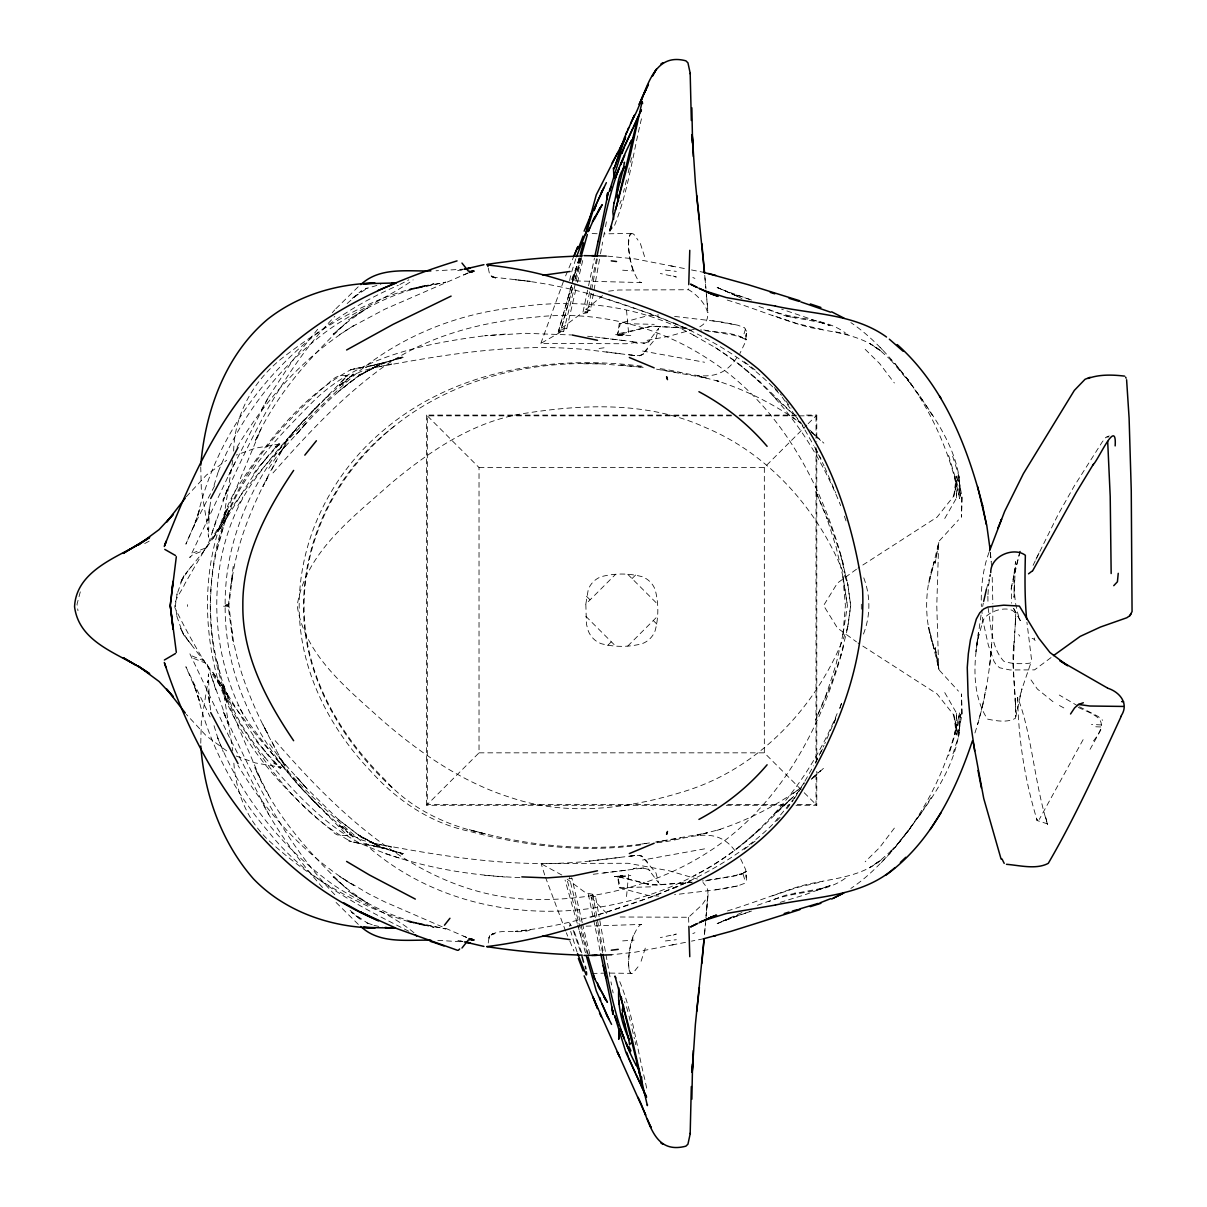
<?xml version="1.0" encoding="UTF-8"?>
<svg xmlns="http://www.w3.org/2000/svg" width="1207" height="1207" viewBox="0 0 1207 1207"><rect width="100%" height="100%" fill="white"/><g stroke="black" fill="none" stroke-linecap="round" stroke-linejoin="round"><path stroke-width="0.75" stroke-dasharray="5 3.75" d="M187.402 604.677L187.402 606.427M987.869 596.243L987.99 604.3M1015.977 712.99L1015.856 709.942L1015.796 716.656L1021.922 688.82L1021.65 689.831L1031.05 662.356M992.848 607.302C993.044 650.241 988.08 693.482 974.471 734.354M944.749 692.607L956.668 713.367L956.321 735.003L953.771 714.529L958.177 735.47L953.711 714.936L937.1 693.965L857.936 642.924M961.979 496.922L961.511 517.184L961.979 496.922L958.267 476.554L960.244 496.318C961.904 451.026 931.864 413.729 907.211 378.636C890.706 357.921 872.963 337.522 850.86 322.601M699.758 326.81C718.059 316.747 700.679 296.65 688.593 289.74L688.759 284.279M200.739 466.898L201.313 488.835L208.026 529.782L207.906 528.455L208.419 537.16L209.505 506.653L208.011 520.368L210.893 499.472M708.087 894.508L706.125 915.826L708.011 891.113L706.925 887.537L703.002 882.468M1015.585 619.795L1015.721 616.324M861.33 609.203L861.33 601.901M961.979 714.167L961.511 693.919L961.979 714.167L958.267 734.535L960.244 714.785C960.983 766.852 924.351 809.022 894.447 848.159C881.321 862.975 867.456 877.474 850.86 888.427M1013.789 645.941L1014.106 641.415C1010.712 667.018 1016.43 692.758 1015.479 718.24C1007.664 722.887 996.137 720.956 987.492 719.085C971.288 694.432 973.461 659.837 979.299 631.744M1015.359 623.793L1015.675 618.406M960.244 714.785L958.992 734.912L952.67 754.843M1015.434 622.39L1014.725 632.423M987.975 594.613L988.669 584.354M1014.408 636.858L1014.574 634.535M585.833 604.088L588.262 589.514A22.103 22.103 0 0 1 601.011 576.765C614.333 573.129 629.028 573.129 642.35 576.765A22.103 22.103 0 0 1 655.099 589.514C658.735 602.836 658.735 617.546 655.099 630.869A22.103 22.103 0 0 1 642.35 643.618C629.028 647.254 614.333 647.254 601.011 643.618A22.103 22.103 0 0 1 588.262 630.869L586.436 624.185L585.833 604.088L615.57 574.336M705.944 918.029L707.74 896.333L702.353 904.556L688.593 917.26L618.527 916.988M842.984 634.263L845.383 605.552L842.742 575L847.405 605.552L842.742 636.089L842.984 634.263L836.029 664.378L826.539 693.934M488.277 942.984C488.639 923.898 519.523 935.802 530.386 929.737L515.223 931.366C576.252 925.211 634.927 904.556 691.008 880.582L653.772 896.228L590.691 917.32M705.808 919.447L704.375 935.817L705.476 923.385M956.668 713.367L954.797 734.399L959.595 712.598C948.385 769.312 920.805 822.706 880.069 863.835M626.539 896.56L628.575 874.441M989.71 665.645L991.686 644.463M740.615 858.856L745.73 869.734L746.409 879.963L744.523 883.388L737.658 885.923L721.379 889.182L674.592 894.689M233.66 451.056C234.49 413.171 254.707 378.757 284.656 356.216C326.539 324.14 373.657 296.198 425.845 285.41L408.856 289.318M745.458 329.058L743.15 336.723M674.592 316.415L721.379 321.922L737.658 325.181L744.523 327.716L746.409 331.125L745.73 341.37L739.861 353.53M981.05 615.012L975.95 651.599L977.444 640.132L977.232 641.505L982.287 623.038M976.885 644.357L978.304 632.906M232.74 460.214L223.265 520.805L213.805 537.311L205.492 549.019L185.803 573.536L191.144 566.762M745.986 336.27L746.379 333.268L745.79 337.613L746.017 335.953M826.991 692.501L815.6 720.036L830.808 685.229L840.419 656.88L847.752 627.489L850.709 605.552L847.752 583.6L840.419 554.209L830.808 525.86L815.6 491.053L826.991 518.603L826.539 517.169L836.029 546.711L842.984 576.825L847.405 605.552M1093.482 740.932C1109.927 719.945 1098.506 716.49 1078.273 707.453M231.246 583.494L232.559 575.875L228.892 605.552L232.559 635.229L231.246 627.595M988.669 584.897L990.283 574.849M233.223 566.355L228.229 606.201L233.223 644.749M591.053 293.407L587.568 312.688L582.951 312.236L590.389 310.274L599.849 257.378M591.732 289.71L597.54 257.8M600.482 253.877L602.625 242.094M603.545 237.025L604.828 230.16M982.664 606.472L983.313 603.093M1013.729 608.6L1020.247 620.473C1015.027 607.996 1014.257 593.904 1014.152 580.522L1014.001 597.359L1015.555 561.602L1013.865 575.135L1020.519 549.441L1011.24 588.292L1011.557 603.183M605.461 226.735L606.699 220.368M982.558 705.748L986.375 686.511M1011.24 588.292L1014.861 569.976M232.347 577.218C239.982 527.58 263.171 482.619 288.232 439.77M641.46 118.799C632.875 154.27 628.153 191.536 614.574 225.377M590.389 310.274L585.968 309.49L589.755 291.219M590.132 289.393L596.65 257.936M228.561 512.824C204.511 571.771 204.511 639.318 228.561 698.265M582.996 312.115L588.201 287.447M588.563 285.742L594.463 258.162M630.552 162.296L631.548 157.8M628.183 172.782L629.556 166.792M581.457 258.751L563.699 331.276L558.962 330.477L566.732 328.757L576.207 287.93M577.489 282.423L583.434 257.604M626.493 180.009L623.461 192.351M840.419 656.88L841.023 654.496M863.458 634.052C870.669 615.51 870.669 595.594 863.458 577.037M645.292 948.144L640.374 963.488M982.604 705.476L977.579 724.562M1019.824 696.846L1021.922 688.82M986.436 589.257L989.197 578.968M80.296 591.852L77.007 604.345L77.972 610.697M579.149 257.891L572.827 280.869M572.737 287.417L561.632 328.153L566.732 328.757M580.612 258.585L574.215 281.985M847.374 628.832L850.709 605.552L847.374 582.257M636.21 342.456L626.071 343.754L540.857 343.392L560.033 332.423L572.661 287.447M961.557 712.673L948.581 755.778M572.571 281.819L576.539 267.607L572.525 281.955M560.033 332.423L558.283 331.955L572.359 282.529M573.069 280.009L579.36 257.483M558.283 331.955L571.56 285.395M568.18 297.541L571.484 285.833M575.271 278.425L581.201 257.77M571.696 271.907L575.935 258.343M843.648 645.956C822.239 727.021 779.586 807.136 706.925 852.896C655.673 885.5 594.613 900.754 534.113 899.487C424.291 897.374 340.344 816.309 273.023 738.201M217.245 549.366L223.899 525.437M216.264 519.885L211.572 534.263M214.031 485.395L218.12 472.073L217.547 473.521C239.665 417.562 277.987 367.833 326.086 331.714C353.229 311.421 385.712 299.396 413.156 279.888M579.722 258.132L571.062 281.186M580.356 258.811L571.68 280.522M630.778 335.561L614.438 334.55L617.516 334.837L619.312 323.34L647.224 315.857L658.75 314.952M540.857 343.392L564.167 279.421M848.008 626.131C822.254 700.06 763.91 765.479 688.292 790.163C631.729 808.252 568.904 817.245 511.436 797.782C462.749 782.574 420.081 753.213 381.91 720.036C347.043 688.292 304.39 655.024 297.194 605.552C305.643 552.067 353.093 517.396 391.008 483.358C430.477 450.483 475.136 420.036 527.233 412.99C586.587 403.847 649.683 401.976 705.522 427.565C772.963 455.597 824.17 516.943 848.008 584.973M839.816 708.388L842.094 701.78M687.009 328.093L652.474 326.026L617.516 334.837L620.353 323.536L654.239 324.351M839.8 708.102L842.079 701.508M621.288 200.241L619.779 204.058M227.655 515.057C244.523 471.62 277.821 437.175 310.063 404.601C355.371 357.423 422.435 343.799 484.716 335.757M633.373 935.334L630.688 943.874L628.47 957.589L628.726 968.859L630.461 973.204L628.998 969.417L628.5 962.145L629.933 948.34L633.811 934.957L637.341 928.017L640.54 924.456L582.468 926.297M595.323 917.607L591.264 897.239L595.579 896.726L599.125 916.566M989.061 552.248C982.649 569.538 980.778 588.201 981.366 606.533M659.822 327.308L660.199 326.282M1032.106 638.367L1034.082 639.107L1034.505 638.005M182.227 579.375L176.72 595.202L177.112 593.769L175.377 605.552L177.112 617.32L176.72 615.902L182.227 631.729M833.871 723.521L835.847 718.467M835.787 718.165L824.803 743.603M565.6 275.935L573.989 255.959M837.145 713.593C809.052 781.472 759.837 842.305 693.603 875.89M561.632 328.153L580.658 314.016L587.568 312.688M1035.968 559.324L1058.117 514.559L1074.17 486.134L1102.097 442.184L1105.718 437.432L1109.233 435.893M181.623 580.808L184.777 574.215L180.326 582.785L187.553 571.333M1033.071 565.374L1039.559 551.886M228.817 475.03L235.169 462.055M815.54 763.005L819.478 755.114M820.262 753.53L822.616 748.793M815.313 762.643L824.034 745.307M1100.89 729.782L1090.072 749.336M242.954 714.152C207.197 645.217 206.91 553.711 249.215 487.507C276.644 447.012 311.451 412.688 345.247 377.7L342.366 380.884M271.862 469.463L276.297 461.014M268.029 476.795L262.93 486.451L267.245 478.334M600.03 950.573L588.428 894.689L592.758 894.312L603.651 954.149M982.106 623.446C984.052 610.621 1011.798 603.485 1015.781 614.303M575.528 280.929L640.54 282.544L637.341 278.983L633.811 272.043L629.933 258.66L628.5 244.855L628.998 237.583L630.461 233.796L628.726 238.141L628.47 249.411L630.688 263.126L633.373 271.666M261.497 409.716L268.678 396.831L228.892 474.819L189.74 557.604L192.26 555.039L204.013 550.332L207.348 546.409L228.153 487.221L222.948 500.317C252.354 434.731 284.309 368.693 334.807 316.385M214.529 485.953L194.387 524.879L185.878 544.161L196.379 519.915L193.361 527.625L199.894 508.69L197.224 517.592C221.047 412.824 300.573 327.082 398.295 285.32M804.948 781.11L813.654 765.751M944.749 518.497L956.668 497.722L956.321 476.086L953.771 496.575L958.177 475.633L953.711 496.152L937.1 517.124L857.936 568.18M237.809 505.899L242.939 496.997M1083.117 739.665L1039.287 819.387M637.99 966.852L632.785 973.4L607.74 973.053M284.505 446.017L278.847 454.541L285.305 446.062L276.841 456.246L268.678 468.633M268.648 396.877L292.773 360.305L317.652 329.285M237.07 447.148C266.053 398.461 305.477 355.431 353.862 325.528L339.333 334.777M658.75 896.137L647.224 895.232L619.312 887.749L617.516 876.252L614.438 876.554L630.778 875.528M920.051 814.8L919.508 815.645L932.362 795.745M794.251 798.762L804.375 783.041M804.088 782.649L792.893 799.924L773.838 823.144M705.597 880.899L738.111 875.316L742.546 873.913L745.926 871.333M909.837 828.651L910.968 827.021L896.529 845.579L908.539 830.582M907.211 832.468L920.519 813.654M649.336 340.917L649.924 340.329L648.144 342.139L658.584 328.349L655.989 338.141L641.641 355.19L636.481 355.763L589.906 350.03C516.898 342.154 443.648 354.556 372.073 368.09L391.611 364.061L389.876 364.439M645.579 351.463L647.374 349.019M293.316 432.619L304.737 419.191C257.257 469.598 224.336 535.169 225.166 605.552C224.427 675.86 257.136 741.581 304.737 791.913L293.316 778.485L294.659 780.175M275.09 447.903C249.487 475.226 234.188 509.822 212.085 539.68L223.265 520.805L227.625 507.589L222.148 522.163L260.923 429.27L254.828 441.883C275.347 395.262 309.988 356.94 346.711 322.405L333.117 334.203L348.446 321.303L367.32 308.057L348.657 319.78C374.261 301.961 403.53 290.148 434.007 283.811L409.958 289.831L445.851 282.151L408.57 289.408M786.828 808.781L793.24 800.332M894.357 828.108L879.586 847.601L865.193 861.753M253.576 474.366C255.673 467.577 296.319 428.183 273.778 448.174L281.457 443.678L255.446 448.144L236.285 455.039M283.811 444.614L294.659 430.914M262.372 463.277L268.663 455.477M186.316 496.741L206.472 475.03L226.675 460.244M585.968 309.49L602.534 295.579M351.871 375.347L341.883 384.399L343.029 383.917M350.588 376.825L353.048 374.034L350.317 376.644L353.787 374.2L349.245 377.112L362.085 370.987L374.049 367.697M341.928 381.397L347.36 375.633L345.64 375.935L347.39 375.679C345.277 377.006 350.407 374.215 346.318 375.845M273.023 472.903C305.19 436.678 338.201 400.664 377.127 371.545C422.163 337.206 478.44 322.118 534.113 317.275C594.463 309.927 656.035 325.241 706.925 358.207C779.586 403.953 822.239 484.082 843.648 565.132M332.302 312.658L334.731 309.943M939.378 540.842L958.464 519.945M900.347 840.736L889.725 852.383L891.204 850.799L880.567 860.229L869.583 867.758L881.713 859.49C857.739 879.782 824.984 878.334 796.499 887.281C773.385 895.111 750.558 903.726 727.263 911.013M279.36 453.153L307 422.42L295.745 434.867C314.68 413.398 334.837 392.818 358.223 376.146L338.609 391.34L358.253 376.282L379.134 364.529L358.207 376.282L380.114 364.62L358.766 375.121L379.617 364.831L402.55 356.819L381.095 363.865L404.028 357.272L365.51 367.305L384.037 362.764L348.597 370.353L351.373 369.402C301.101 396.439 264.544 444.387 234.58 491.898C204.36 547.827 200.845 615.736 217.019 676.508C236.406 739.303 282.559 790.66 332.815 831.336C336.708 836.692 342.064 835.591 347.39 835.41L317.743 805.114M736.708 357.8C716.49 389.137 686.768 370.715 657 368.376M302.791 421.424L328.591 395.504L324.819 398.913L347.978 378.621L339.107 385.229L342.909 383.962M776.629 821.016L781.502 815.811M308.419 415.344L317.516 406.186M772.631 824.441C744.493 852.217 709.565 872.495 673.581 888.412M335.893 308.72L358.328 286.693M311.813 411.662L319.976 403.41M346.228 381.246L345.413 382.061M632.03 578.591L635.667 574.954M716.867 805.295L426.569 805.295L479.028 752.836L479.028 467.547L426.569 415.087L731.955 415.087M479.028 467.547L764.333 467.547L806.834 425.03M808.147 423.717L816.777 415.087L803.59 415.087M607.679 645.428L611.33 641.792M627.776 646.047L657.528 616.294M738.639 847.223L760.078 829.164L797.555 792.727M745.006 872.661L746.364 871.318L739.167 874.426L742.23 873.612L732.332 876.207L702.323 880.974M811.345 779.194L817.984 772.691M347.163 303.545L361.527 290.796L351.644 298.823L367.954 287.673L365.495 288.76L380.869 284.264M813.02 777.851L820.534 770.654L811.526 779.254M813.352 777.715L823.853 767.969M789.906 799.834L773.053 815.147L792.848 797.178M760.078 829.164L759.248 829.858C656.548 926.629 482.393 941.882 371.726 849.758C290.404 783.841 220.821 702.097 174.879 607.694C173.974 598.778 181.669 591.671 184.792 583.916C202.263 553.455 220.112 523.099 241.053 494.885C272.179 455.356 306.759 418.482 343.874 384.55C390.465 340.736 451.312 314.318 514.725 307.559C575.558 297.963 639.635 304.949 693.95 335.365M394.025 426.448C338.805 468.407 303.877 535.983 303.53 605.552C302.927 677.323 342.381 742.365 394.025 789.559M1051.041 657.589L1034.55 669.87L1010.018 669.96L999.818 667.833L996.605 665.389L993.949 661.21L988.352 645.217L982.86 620.413L981.744 610.003M744.206 849.381L756.864 839.831M793.165 793.482L800.648 787.884C775.09 806.593 746.333 820.881 716.189 830.567L720.594 829.3L697.299 835.259L707.272 832.905L655.522 842.079M648.702 341.566L645.036 343.06L640.374 342.879M856.472 569.236L837.447 583.056L823.596 605.552L837.447 628.032L856.472 641.852M673.219 935.093L676.312 934.067L660.35 937.598M544.704 875L541.098 863.443L628.138 863.277L669.131 870.79L697.45 879.058M630.265 234.083L632.785 233.6L634.399 234.867L637.99 240.148M845.307 878.243C822.902 894.628 793.421 890.434 768.874 901.659M352.278 326.539L384.761 309.233L467.848 273.114M634.354 868.24L633.117 868.919L637.477 867.773M608.584 291.174L618.527 290.012L688.593 289.74M144.689 543.557L150.649 540.374M399.909 284.475L408.826 279.828M205.145 548.159L193.663 552.67M492.335 934.052L491.279 934.55L495.489 933.086L492.335 934.052L494.282 933.946M741.928 912.552L717.214 923.581L726.297 919.825L720.639 922.163M757.423 905.295L785.742 895.172L823.43 888.05L819.689 889.076L830.19 885.425L804.797 894.825L779.843 902.489M726.478 919.628L732.377 917.018M468.135 272.993L463.76 274.894L467.094 273.521M582.257 922.752L571.922 878.243L567.094 878.741M692.818 933.554L694.93 932.694M717.214 923.581L736.587 916.022L724.638 920.519L725.694 920.141M724.638 920.519L751.523 911.059M772.254 895.896L797.103 887.507L822.736 881.548M694.493 329.119L669.131 336.21L645.986 340.555M736.361 916.083L752.142 910.863M618.542 335.229L625.784 334.58L617.652 334.475L618.346 333.736L652.006 326.162L687.296 328.41M691.973 882.453L652.474 885.063L617.516 876.252L622.556 875.362M631.397 233.358L604.315 233.886M617.38 877.036L625.784 876.508L618.542 875.875M737.658 885.923L712.628 890.328M794.251 893.225L795.519 892.939M704.571 848.853L642.562 860.063M462.568 269.583L457.332 270.715L462.824 269.629M703.44 938.805L691.49 941.143M685.501 942.365L670.866 945.202M673.732 944.643L635.455 952.142L611.632 954.782M356.382 368.361L360.063 367.682L353.108 368.965M619.312 887.749L654.239 886.738M563.699 331.276L558.554 331.834M662.085 841.143L680.657 838.035M225.483 605.28L228.229 604.888L223.582 604.873M657 842.727C686.768 840.374 716.49 821.952 736.708 853.289M649.517 842.908C595.187 851.493 539.514 847.193 486.27 834.067C447.812 826.131 410.576 809.173 384.384 779.119C340.495 735.606 307.016 678.847 304.3 615.872C301.524 556.005 325.317 496.53 365.993 452.881C424.985 387.598 514.408 360.093 600.679 363.85L581.457 363.775M656.895 841.883L662.432 841.098M641.717 844.025L649.125 842.984M649.336 870.172L649.924 870.76L648.144 868.949L658.584 882.755L655.989 872.963L641.641 855.914L636.481 855.341L589.378 861.134L620.006 857.423M625.83 870.262L601.735 873.219M665.389 940.962L676.312 939.725M692.26 882.136L657.03 885.093L643.482 883.162M640.525 845.006C583.147 853.002 524.698 846.062 469.01 831.216C430.22 823.038 396.65 800.226 370.549 770.971C328.048 726.493 298.929 667.924 299.185 605.552C299.411 539.408 330.914 475.302 380.929 432.544C451.931 370.609 551.161 354.36 642.26 366.279M346.711 375.784C339.695 373.883 333.796 377.806 328.832 382.951C278.621 425.996 232.483 480.522 216.807 546.198C204.451 603.575 208.841 666.355 236.919 718.618C266.309 765.932 301.147 815.117 351.373 841.701L348.597 840.736L360.063 843.406L353.108 842.139M593.24 874.275L644.342 867.924L640.374 868.225M589.906 861.074C516.898 868.949 443.648 856.532 372.073 842.999L391.611 847.027L389.876 846.665M505.416 334.052L484.776 335.757L525.739 333.313L572.721 335.003M464.695 269.101L436.059 270.775M1108.795 436.904L1106.804 437.055M617.516 876.252L620.262 876.056M622.676 940.902L634.052 940.102M592.139 973.461L606.02 973.083M1101.403 724.954L1091.49 724.411M1100.784 726.976L1092.456 726.629M223.582 606.216L228.229 606.201L225.483 605.808M739.499 415.087L796.047 415.087M731.533 415.842L427.323 415.842L427.323 804.541L716.505 804.541M739.046 415.842L797.254 415.842M799.125 415.842L816.023 415.842L816.023 438.367M225.543 605.552L228.349 605.552M479.028 752.836L764.333 752.836L802.896 791.415M727.776 804.541L789.74 804.541M797.254 804.541L816.023 804.541L816.023 774.502M726.297 805.295L788.503 805.295M796.047 805.295L816.777 805.295L816.777 771.364M642.984 867.999L648.702 869.523M437.794 940.344L464.695 941.988M264.771 757.196L264.891 757.332C292.169 789.816 321.349 822.48 359.203 842.833C409.52 865.675 465.208 875.497 520.202 877.58M607.77 256.156L635.455 258.962L673.732 266.445M592.139 233.539L597.435 233.751M642.984 343.105L644.342 343.165L632.362 341.702M488.277 268.12L489.786 275.211L494.282 277.157M600.679 363.85L642.124 367.154M622.676 270.202L634.052 270.987M617.516 334.837L622.556 335.727M484.776 875.331L505.416 877.036M617.909 334.807L620.262 335.033M587.628 336.24L593.24 336.813M595.111 337.009L632.453 341.596M620.82 364.906L645.82 367.667M665.389 270.127L676.312 271.364M601.735 337.885L625.83 340.842M703.802 329.979C717.803 332.815 734.112 331.789 746.364 339.786L739.167 336.662L742.23 337.477L732.332 334.882L700.528 329.888M346.318 835.259C350.392 836.919 345.338 833.992 347.36 835.47L345.64 835.169L346.711 835.304M673.219 276.011L676.312 277.022L660.35 273.491M606.427 351.901L620.006 353.681M656.533 369.176L707.272 378.198L697.299 375.83L720.594 381.804L716.189 380.537C746.318 390.208 775.06 404.496 800.618 423.174L793.165 417.622M712.628 320.76L737.658 325.181M758.962 306.487L785.742 315.932L823.43 323.054L819.689 322.028L830.19 325.679L781.608 309.143M642.562 351.026L704.571 362.251M662.085 369.961L680.657 373.054M561.858 875.045L540.857 863.608M691.49 269.946L703.44 272.284M619.312 323.34L620.353 323.536M670.866 265.887L685.501 268.739M356.382 842.727L384.037 848.325L365.51 843.784L404.028 853.817L381.095 847.239L402.55 854.269L379.617 846.258L358.766 835.968L380.114 846.469L358.207 834.806L338.609 819.749L358.253 834.822L379.134 846.575L358.207 834.806M822.736 329.556L797.103 323.597L772.254 315.208M462.824 941.46L457.332 940.389L462.568 941.505M373.944 925.377L382.604 927.202M835.531 331.804L848.083 334.49M786.376 316.023L795.519 318.135M617.38 334.052L618.301 334.264M408.856 921.771L425.845 925.694L408.856 921.771C357.046 905.582 308.63 877.414 268.829 840.54C246.469 819.734 235.199 790.132 233.66 760.048M408.57 921.68L445.851 928.937L409.958 921.258L434.007 927.293C403.53 920.941 374.261 909.127 348.657 891.309L367.32 903.032L348.446 889.8L333.117 876.886L346.711 888.684C309.58 853.937 274.819 815.057 254.828 767.667L269.055 795.866M571.107 878.047L571.922 878.243M647.918 884.263L648.687 884.459L617.652 876.629L620.353 887.552M592.758 894.312L585.863 892.984L567.169 879.179M595.579 896.726L588.111 894.825M637.477 343.331L633.117 342.169L634.354 342.863M469.312 829.662L485.953 834.082L469.085 829.571M374.049 843.391L362.085 840.117L349.245 833.977L353.787 836.904L350.286 834.505L353.048 837.07L350.588 834.278L351.463 835.289C347.209 828.455 328.666 818.678 347.978 832.483L324.819 812.175L328.591 815.6L302.791 789.665M492.335 277.052L530.386 281.352L515.223 279.737C576.252 285.878 634.927 306.533 691.008 330.507L653.772 314.861L590.691 293.769M385.199 853.636L402.353 859.022M736.361 295.006L752.142 300.226M727.263 300.075C754.813 308.358 781.321 319.78 809.097 327.308C834.128 332.332 861.285 334.55 881.713 351.614L869.583 343.346L880.567 350.875L891.204 360.305L889.725 358.72L910.968 384.067L894.447 362.93M751.523 300.03L724.638 290.57M768.874 309.369C793.437 320.609 822.902 316.46 845.307 332.845M1046.092 819.191L1045.594 817.305L1047.631 823.913L1037.22 820.579C1025.015 780.808 1018.301 739.212 1017.667 697.571C1031.261 731.502 1034.686 783.132 1046.786 821.861M372.254 924.758L365.495 922.329L367.954 923.415L351.644 912.266L361.527 920.307L349.668 909.972M339.107 825.86L340.691 826.433M726.297 291.279L717.214 287.507L725.694 290.947M692.818 277.535L694.93 278.395M717.214 287.507L739.303 297.088L726.478 291.475M342.909 827.142L341.868 826.629L343.029 827.187M1018.663 634.535L1019.749 636.149M236.285 756.065L255.446 762.96L281.457 767.426L273.778 762.93C296.319 782.905 255.673 743.512 253.576 736.738M193.663 658.418L205.145 662.93M463.76 936.21L466.671 937.477M466.309 937.296L384.761 901.855L368.889 893.949L339.333 876.327L353.862 885.576C306.02 856.004 266.883 813.593 238.051 765.54M673.581 322.691C712.13 339.921 749.939 361.738 778.696 393.12M732.377 294.07L731.397 293.618L741.928 298.551M1079.42 706.774L1098.129 716.43L1102.715 720.292M408.826 931.261C357.528 905.522 304.994 878.183 268.769 832.076C234.279 792.32 209.309 744.764 197.224 693.497L199.894 702.399L193.361 683.449L196.379 691.113L185.878 666.732L210.124 716.898M1077.972 706.02L1059.293 695.036M1059.414 705.537L1066.294 709.248M693.603 335.199L715.857 347.888L737.824 363.096L760.078 381.925L797.555 418.376M630.265 972.917L631.397 973.642M226.675 750.86L206.472 736.059L186.316 714.348M1053.017 701.705L1037.326 689.001L1030.28 678.892M715.479 347.707C773.717 384.188 815.494 442.516 840.691 505.688M744.206 361.708L755.461 370.202M338.609 819.749L306.035 787.658L295.745 776.222L307 788.684L279.36 757.951L268.678 742.471M358.328 924.411L334.731 901.146M738.639 363.88L760.078 381.925M773.053 395.941L792.848 413.926M1034.082 639.107L1035.123 640.6M809.641 429.903L823.853 443.135M811.526 431.834L820.534 440.434M865.193 349.351L879.586 363.488L894.357 382.981M811.345 431.91L817.984 438.397M345.413 829.028L346.228 829.858M627.776 574.336L657.528 604.088M653.274 620.549L656.925 624.185M804.209 792.727L816.777 805.295M586.436 596.198L590.072 599.849M585.833 616.294L615.57 646.047M308.419 795.76L317.516 804.903L298.129 784.791L276.463 759.278L249.215 723.581L237.809 705.19M311.813 799.441L319.976 807.694M774.2 387.477L781.502 395.277M880.069 347.269L882.377 349.758M939.378 670.247L958.464 691.143M334.807 894.704C284.309 842.411 252.354 776.357 222.948 710.787L228.153 723.883L207.348 664.68L204.013 660.772L192.26 656.05L189.74 653.5L228.892 736.285L268.678 814.242M275.09 763.186C249.487 735.878 234.188 701.267 212.085 671.409L223.265 690.253L227.625 703.138L222.148 688.744L261.647 781.834M322.541 887.522C299.321 860.998 278.002 832.604 261.497 801.373M591.158 897.51L606.683 913.352M279.36 757.951L285.305 765.042L278.847 756.548L288.232 771.333M191.144 644.327L185.803 637.552L213.805 673.762L223.265 690.253L232.74 750.875M619.764 981.623C632.619 1012.718 636.738 1047.223 644.93 1079.858M262.372 747.812L268.663 755.612M900.347 370.353L896.529 365.51M264.891 757.332C247.058 735.848 232.076 711.723 223.642 684.972M782.196 397.118L804.088 428.44M785.772 400.905L791.098 407.951M645.579 859.625L647.374 862.085M908.539 380.507L907.211 378.636L920.519 397.45M745.006 338.443L745.926 339.77M187.553 639.755L180.326 628.304L184.777 636.874L181.623 630.28M909.837 382.453C934.474 416.988 951.146 456.97 959.595 498.506L954.797 476.69L956.668 497.722M932.362 415.359L919.508 395.443L920.051 396.303M800.332 421.771L804.375 428.063M281.367 759.882L284.505 765.087C261.165 724.004 239.514 681.14 232.347 633.886M571.062 925.814L569.749 923.521L571.68 926.478L569.674 925A19.9 2.037 70.2 0 0 569.704 926.357M804.948 429.979L813.654 445.338M414.016 932.785C388.035 911.044 353.017 900.709 326.086 879.435C277.987 843.301 239.68 793.542 217.547 737.568L223.25 751.795M1013.654 608.464L1020.247 620.473M267.245 732.755L262.93 724.638L268.029 734.294M271.862 741.641L276.297 750.075M624.306 1001.644L624.985 1002.942M814.529 446.877L824.034 465.796M815.54 448.084L821.047 459.143M824.803 467.501L835.787 492.924M1036.828 819.659L1036.345 818.572L1037.22 820.579L1036.496 818.346M574.291 931.593L581.97 953.545M569.855 941.219L573.989 951.041M573.159 930.325L581.095 953.439M566.309 932.755L567.728 936.149M565.6 931.065L545.262 876.629M640.374 243.512L645.292 258.856M659.822 883.78L660.199 884.822M743.15 874.381L745.458 882.03M211.572 676.825L216.264 691.219M844.372 516.174L846.092 521.107M577.006 951.87L570.7 931.397M948.581 455.311L961.557 498.416M952.67 456.246L958.992 476.177L960.244 496.318M214.031 725.709L218.12 739.031M217.245 661.723L220.232 673.627M626.478 1006.759L628.259 1013.141M577.233 923.325L565.087 880.069M585.47 952.791L578.274 926.991M577.715 925.045L581.744 939.393M587.221 953.545L566.837 878.847M1046.258 819.855L1047.585 824.894L1047.012 822.736M588.458 955.356L569.312 877.429M629.013 1016.083L631.276 1025.347M589.831 954.239L582.679 924.592M840.419 554.209L846.816 580.974M632.106 1028.802L634.399 1038.714M635.093 1041.716L635.757 1044.704M602.58 952.564L595.685 919.342M612.507 989.8L613.141 992.908M645.639 1083.237L646.65 1088.201M610.968 981.864L611.587 985.033M610.018 976.84L605.974 954.812M605.356 951.372L599.426 918.301M935.199 647.827L938.986 669.523L928.711 627.248L934.339 649.366C924.094 620.926 924.079 590.072 934.339 561.632L928.711 583.72L938.986 541.521L935.199 563.201L938.684 542.818L936.783 605.537L938.684 668.24L935.199 647.827L938.473 666.717M210.621 709.957L208.011 690.736L209.505 704.45L208.419 673.928L207.906 682.634L208.026 681.306L201.313 722.254L200.739 744.191M745.986 874.819L746.379 877.836L746.167 876.086M988.05 607.74C991.098 625.528 991.083 647.208 1003.711 661.18C1011.858 664.152 1020.881 663.941 1029.42 663.216A2.55 2.489 -18.4 0 0 1031.668 660.682L1026.916 622.193M990.359 552.519L991.188 561.33M706.442 294.734L708.087 312.492M628.575 332.559L626.539 310.44M990.374 552.746L991.535 565.495M705.944 288.971L704.677 274.698L705.808 287.553M706.125 291.174L707.74 310.667M1015.147 699.773L1015.675 707M1015.434 703.455L1013.246 665.344L1015.706 613.91M1015.389 702.912L1015.645 706.442M1017.667 697.571L1017.833 700.482M992.199 577.308L992.848 603.787M688.593 917.26L688.82 924.547M816.777 415.087L816.777 441.475M816.777 450.905L816.777 760.063M816.023 447.767L816.023 763.231M764.333 467.547L764.333 752.836M426.569 415.087L426.569 805.295M599.094 348.461A899.411 12.221 -9.1 0 1 606.246 347.495M569.689 280.643A19.9 2.037 -70.2 0 1 570.76 275.468M489.786 935.878L488.76 938.065L489.786 935.878M227.444 516.913L218.542 530.718L227.444 516.913M643.527 353.877L639.288 355.809L643.527 353.877M340.691 384.656L339.574 385.063L340.646 384.822M641.596 924.336L640.132 924.743L641.596 924.336M634.641 855.522L628.168 856.472L634.641 855.522M633.6 355.416L628.168 354.632L634.641 355.567L633.6 355.416M641.596 282.664L640.057 282.393L641.596 282.664M640.449 855.582L639.288 855.28L643.527 857.211L640.449 855.582M495.489 278.002L491.279 276.554L495.489 278.002M220.338 683.026L218.542 680.386L227.444 694.176L220.338 683.026"/><path stroke-width="1.5" d="M691.324 1086.526L690.178 1133.66M691.852 1099.215L692.577 1063.82L692.184 1072.435M1118.24 573.325L1117.426 581.774L1113.744 585.682M689.77 250.332L688.759 284.279M200.8 465.087C205.22 411.149 225.407 354.662 267.848 319.086C298.144 295.277 336.783 283.736 375.03 283.102L363.367 283.766L394.689 282.981L391.747 282.996M623.687 1006.11L622.178 1013.774L628.877 1039.755L627.881 1035.998M693.331 1050.497L692.199 1072.344L695.383 1024.336L704.043 939.438L701.855 963.367M176.328 652.338L170.262 605.401L176.328 556.714M647.465 1104.571L647.344 1105.597L632.212 1039.257L614.982 976.086L615.857 977.972M696.65 1011.587L699.411 987.492M170.262 605.401L173.069 629.179L170.262 605.401L173.069 581.276L172.028 589.438M690.344 1133.041L687.945 1144.176L685.863 1146.182C652.218 1154.963 649.592 1119.07 637.945 1097.208M606.789 199.623L607.996 192.637L606.789 199.623L607.513 193.211L607.619 194.855M613.035 1010.712L612.718 1013.789L611.979 1007.377L613.186 1014.363L611.979 1007.377M613.956 203.289C617.803 191.611 616.46 176.403 624.834 166.853M614.076 202.489L612.824 211.753L613.639 219.161M622.691 171.002L623.687 167.245L616.988 193.226L618.497 200.89M641.656 1077.051L641.52 1083.237L639.454 1073.023M606.895 198.974L600.633 229.451M617.637 189.65L617.23 191.702M597.012 256.186C604.798 216.626 612.236 176.343 631.533 140.45L630.416 142.954L633.781 137.13M983.69 601.312L986.436 589.257M594.84 256.427L598.068 241.355M598.038 241.521L600.664 229.285M623.642 167.426L624.351 162.236L624.562 163.005M622.556 1008.645L622.118 1010.455M989.936 576.252L990.283 574.849M585.35 234.701L596.258 194.87L624.864 138.609M619.025 184.022L619.583 181.97L618.904 184.475M616.505 206.322L636.33 123.763L636.149 128.153M581.08 256.88L587.341 234.52M990.736 572.646C990.343 555.974 1013.759 546.545 1025.362 555.265C1024.864 576.539 1024.622 597.918 1026.659 619.161M580.265 254.209L583.464 242.758M586.164 233.132L592.893 211.18L606.367 182.634M610.893 227.806L611.451 226.131L609.837 230.914L630.371 154.783L642.154 101.403L642.607 103.561M640.329 112.04L641.43 109.897L620.73 154.541L609.324 191.536L611.119 186.663M615.329 210.305L617.064 204.466M667.184 832.362L666.581 834.354L667.486 831.457M618.829 987.839C617.456 1004.903 621.816 1024.004 629.028 1039.302M576.463 256.744L586.164 232.106A25.121 1.946 -73.4 0 1 586.511 232.212M624.879 139.092L614.423 167.894L624.2 138.186L634.399 115.299L630.597 123.506M594.991 207.83L595.82 205.416L594.04 210.576L594.583 209.022M620.428 149.789L618.497 155.265L619.583 152.218M989.529 550.95L1004.631 511.451L1023.4 473.642L1074.336 390.404L1085.063 379.27L1090.102 377.308M165.963 541.792L164.559 545.79C191.46 476.916 222.601 406.246 279.058 356.231C328.862 309.143 392.26 280.778 457.046 260.893M164.303 546.469L166.204 541.098M622.465 151.856L621.937 153.364L624.472 146.605M1120.896 716.264C1129.48 703.953 1120.096 692.154 1107.634 688.156M578.364 248.536L583.147 236.014M589.665 227.851L588.277 231.593L594.282 218.18L602.233 204.692L598.717 210.154M972.404 740.872C955.567 791.566 930.371 842.939 886.029 875.075M616.204 175.528L617.607 171.967M595.277 206.985L596.786 203.198M584.128 231.156L592.215 211.753M997.706 528.591L1001.508 519.372L1000.829 520.971M574.125 255.688L577.912 246.515L573.989 255.959M1121.092 716.536C1098.234 766.068 1075.769 816.188 1048.295 863.322C1036.33 869.84 1019.598 865.374 1006.472 864.303M622.827 159.596L620.564 164.876L624.743 155.235M597.48 201.569L603.892 187.462M625.015 145.278L632.86 128.319M625.799 134.233L626.871 131.85M627.595 130.175L628.651 127.776M630.416 142.954L630.823 142.049M690.344 73.959L687.945 62.824L685.863 60.818C649.638 51.132 646.228 97.254 632.664 119.04M638.82 115.253L633.569 126.78M641.128 99.97L645.805 89.816M594.161 219.719L600.407 207.544L598.431 210.999L599.2 209.641M631.593 143.542L633.222 139.997M624.064 140.299L625.633 136.994M1028.53 573.823L1031.91 571.213M601.252 192.607L602.172 190.706M210.727 498.521L238.02 447.495M619.659 149.08L623.28 141.943M592.441 221.771L594.81 217.154M617.878 152.429L612.085 163.005M1093.361 464.273L1076.297 492.335L1032.619 570.866M1092.682 465.057C1097.435 462.326 1117.003 415.887 1115.162 445.911M930.265 829.481L941.219 812.432M293.633 470.398C266.566 510.395 242.275 555.959 242.848 605.552C242.275 655.129 266.566 700.709 293.633 740.706M1070.549 713.986L1074.607 707.89L1078.5 704.45L1083.328 702.761M610.455 229.119L609.822 230.039L611.934 227.897M461.979 948.023L468.286 940.042L471.997 939.378L469.176 938.624L474.125 940.057L470.428 938.94M185.35 498.023L166.777 521.937L173.295 514.318L159.068 529.617L138.051 545.172L149.653 537.356L123.189 553.425L148.733 538.02M1053.53 655.597L1080.174 636.391L1100.512 627.006L1126.825 617.758L1129.692 615.781L1132.06 611.617L1131.261 490.525L1129.103 418.135L1126.599 379.752M444.463 925.181L449.939 918.271M1129.692 615.781L1131.034 614.031M304.813 455.145L316.4 440.766M459.656 948.989L458.539 950.09M767.094 764.785C748.084 787.115 724.819 805.627 698.928 819.402M630.899 1042.999L629.556 1044.764L628.832 1039.574M164.378 660.018L175.528 653.485M900.377 862.447L905.793 857.287M360.833 284.596C379.843 266.732 407.287 271.545 430.884 270.896M894.96 867.592C862.251 896.907 816.007 896.379 775.347 905.009M136.497 545.624L135.697 546.137C110.697 559.565 76.011 573.913 74.562 606.774C79.481 644.945 122.993 654.405 149.653 673.747L138.051 665.932L159.068 681.487L173.295 696.771L166.777 689.167L185.35 713.065M663.096 62.658L660.953 63.926M346.605 349.985L393.135 324.336L451.101 296.107M696.424 923.913L690.57 926.931L697.782 923.461M831.668 899.079L842.592 893.572M832.966 898.355L843.934 892.908M469.402 272.435L472.495 271.077L469.583 272.344M715.449 915.479L707.317 918.98L715.66 915.464L710.727 917.441M629.345 853.59L654.149 843.24M396.092 283.057L377.912 290.51M819.945 902.866L830.642 898.687M1087.914 378.485C1099.502 374.245 1112.522 374.698 1124.607 376.116M710.576 917.546L716.596 915.283M709.716 917.833L716.415 915.344M706.457 919.734L726.237 913.533L775.467 905.039M810.304 906.668L820.896 903.304M818.18 903.409L799.109 909.097M784.188 913.548L789.031 912.07M470.428 272.163L474.125 271.032L470.821 271.997M799.894 909.656L731.035 931.306L703.44 938.805M792.396 911.074L797.435 909.595M713.79 936.194L715.811 935.666M570.066 271.469L543.044 275.256M483.916 264.68L466.053 268.844M597.48 870.79L572.601 875.98L547.329 877.896L521.831 876.886M464.65 269.267L470.142 268.18L464.695 269.101M471.997 271.726L468.286 271.062L461.979 263.066M611.27 950.226L618.256 949.336M591.807 955.476L597.088 955.28L583.977 955.446M611.632 954.782L594.372 955.356M591.807 255.612L597.088 255.824L583.977 255.643M582.212 955.159C550.241 954.118 518.301 951.493 486.662 946.62C520.187 942.516 556.352 933.962 589.212 922.495C665.238 899.26 746.846 869.191 795.021 802.067C834.988 738.925 866.143 665.012 862.567 589.001C851.026 508.313 819.84 424.743 758.283 369.04C700.09 320.806 626.282 299.774 555.311 278.214C533.63 271.65 511.315 267.562 488.82 265.133C484.746 264.937 487.281 264.031 489.71 264.001C520.353 259.475 551.267 256.925 582.212 255.944M594.372 255.733L606.246 256.08M430.884 940.193C407.287 939.559 379.843 944.372 360.833 926.508M1121.62 701.569L1123.642 701.78M543.044 935.832L570.066 939.634M385.018 927.489L390.555 928.123L385.787 927.564M390.555 928.123L386.843 927.7L394.689 928.123L363.367 927.323L375.03 927.987C330.401 927.338 284.882 911.481 253.5 878.907C221.53 842.501 204.3 793.98 200.8 746.017M611.27 260.863L616.505 261.527M1123.325 706.442L1089.891 706.02L1078.5 704.45M775.467 306.08L726.237 297.571L706.457 291.37M464.695 941.988L470.142 942.908L466.49 942.184M775.347 306.11C812.718 314.333 854.36 313.76 886.526 337.025M572.601 335.108L597.48 340.299M466.053 942.26L483.916 946.409M703.44 272.284L748.068 284.656L799.894 300.815M715.811 275.437L708.6 273.521M457.619 950.347L397.073 928.666L360.154 911.858L377.987 920.564M800.829 301.916L830.642 312.206M789.031 298.31L799.109 301.403M770.262 292.381L774.803 293.814M810.304 303.938L820.896 307.468M444.01 945.956L430.13 941.143L431.306 941.551M709.716 293.256L718.09 296.379L707.317 292.124L713.82 294.915M629.345 357.498L654.149 367.863M469.583 938.744L472.495 940.012L469.402 938.654M378.621 920.85C268.346 873.989 201.162 773.612 164.559 663.231M697.782 287.643L690.57 284.173L696.424 287.175M843.934 318.09L831.668 311.813M415.329 899.094L369.372 874.954L346.605 861.436M360.591 912.16L361.391 912.598L343.588 902.73M1107.241 687.884L1059.957 660.757L1067.576 665.706L1049.984 652.534L1038.759 638.186L1019.387 606.065L1003.726 605.175L987.839 607.03L983.584 609.067L979.782 612.839L976.342 619.01L970.428 639.801L968.346 653.606L967.26 667.516L968.089 695.504L970.488 722.239L974.668 750.86M698.928 391.702C724.819 405.461 748.084 423.974 767.094 446.318M660.953 1143.074L663.096 1144.342M164.786 549.381L175.528 555.537M889.333 339.182L903.077 351.237M416.581 935.968L415.389 934.852M897.239 344.583C943.844 386.059 967.335 446.53 982.604 505.627M638.971 1069.87L635.606 1064.046M620.519 996.695L622.254 1002.534L620.519 996.695L621.816 998.506M1004.194 863.382L1002.036 859.007M603.907 996.846L607.423 1002.308L594.855 979.149L588.171 956.955M939.514 395.987L941.219 398.672M645.639 1095.428L625.935 1052.459L614.514 1015.464L617.411 1022.646M604.39 997.359L605.612 999.456L601.086 990.947M238.02 763.593L210.727 712.583M606.442 1014.393L611.557 1024.366M597.631 985.229L600 989.846M646.62 1097.103L640.842 1084.776M1125.618 377.203L1126.101 378.183M607.362 1016.294L596.288 990.917L586.376 956.065M644.779 1112.99L645.654 1115.042L594.176 999.954L597.571 1008.599L595.383 1002.987M635.289 1072.827L628.606 1057.709M635.968 1074.26L640.178 1083.283M609.082 1019.538L601.991 1003.802M599.532 1013.065L601.267 1016.777M619.825 1057.287L617.26 1051.78L619.04 1055.597M628.998 1046.68L630.929 1050.844M636.014 1064.951C617.622 1030.627 610.395 992.124 602.942 954.315M598.808 986.089L600.452 989.665M628.017 1047.404L625.754 1042.124L629.933 1051.765M647.39 1119.176L651.011 1127.474L650.075 1125.316M594.055 999.683L592.999 997.073L595.247 1002.67L584.128 975.844M583.147 970.986L578.364 958.464M622.797 1035.033L621.409 1031.472M1001.086 859.067L983.75 798.521L973.204 742.079M593.482 975.407L594.855 979.149M628.108 1056.351L626.72 1052.353M597.571 983.132L597.993 984.324M164.303 662.507L165.963 667.275M599.653 997.616L600.467 1000.015M577.55 953.485L586.164 974.894A25.121 1.946 73.4 0 0 586.391 971.756M599.773 997.978L600.603 1000.377M618.346 1024.728L618.648 1025.603M487.688 265.631L488.005 266.581M667.486 379.647L666.581 376.735L667.184 378.726M581.985 956.487L583.569 962.175M621.696 1000.678L639.801 1074.577L638.005 1066.686M624.215 1022.978L624.773 1025.03L624.094 1022.525M977.579 486.527L986.783 525.407L990.027 548.989M616.928 196.545L617.365 198.355M585.304 966.339L585.878 968.874M605.869 977.715L603.228 965.479L612.085 1008.026M600.739 953.892L603.259 965.645M978.002 770.534L981.412 788.065M982.558 505.341L986.375 524.592M622.42 1015.298L622.827 1017.35M618.587 1000.105L619.282 1004.511M613.684 169.267L613.503 167.894L613.835 176.418M693.331 156.503L692.199 134.656L695.383 182.664L704.526 272.903M696.65 195.413L699.411 219.508M989.71 545.458L990.042 549.094M701.855 243.633L704.526 273.008M690.178 73.34L691.324 120.474M1107.694 441.475L1110.214 496.56L1111.164 573.536M692.184 134.565L692.577 143.18L691.852 107.785M688.88 926.357L689.77 956.668M618.844 1037.718L618.829 1038.925L619.116 1028.726L618.693 1039.106L618.844 1037.718M620.715 147.918L619.297 152.218L621.258 146.273L620.715 147.918M616.4 175.015L615.253 178.198L616.4 175.015M619.146 168.211L617.35 172.586L619.146 168.211M641.098 100.09L639.137 104.451L643.24 95.353L641.098 100.09M645.971 89.499L643.527 94.749L648.431 84.264L645.971 89.499M655.069 71.454L652.429 76.071L656.367 69.221L655.069 71.454M701.569 921.454L699.275 922.661L708.841 918.361L701.569 921.454M708.841 292.743L699.275 288.443L708.841 292.743M135.697 664.966L123.189 657.664L136.497 665.464L135.697 664.966M646.348 1096.544L644.478 1093.527L646.348 1096.544M624.336 1038.789L622.54 1034.414L624.336 1038.789M620.609 1029.254L621.605 1031.985L620.609 1029.254"/></g></svg>
